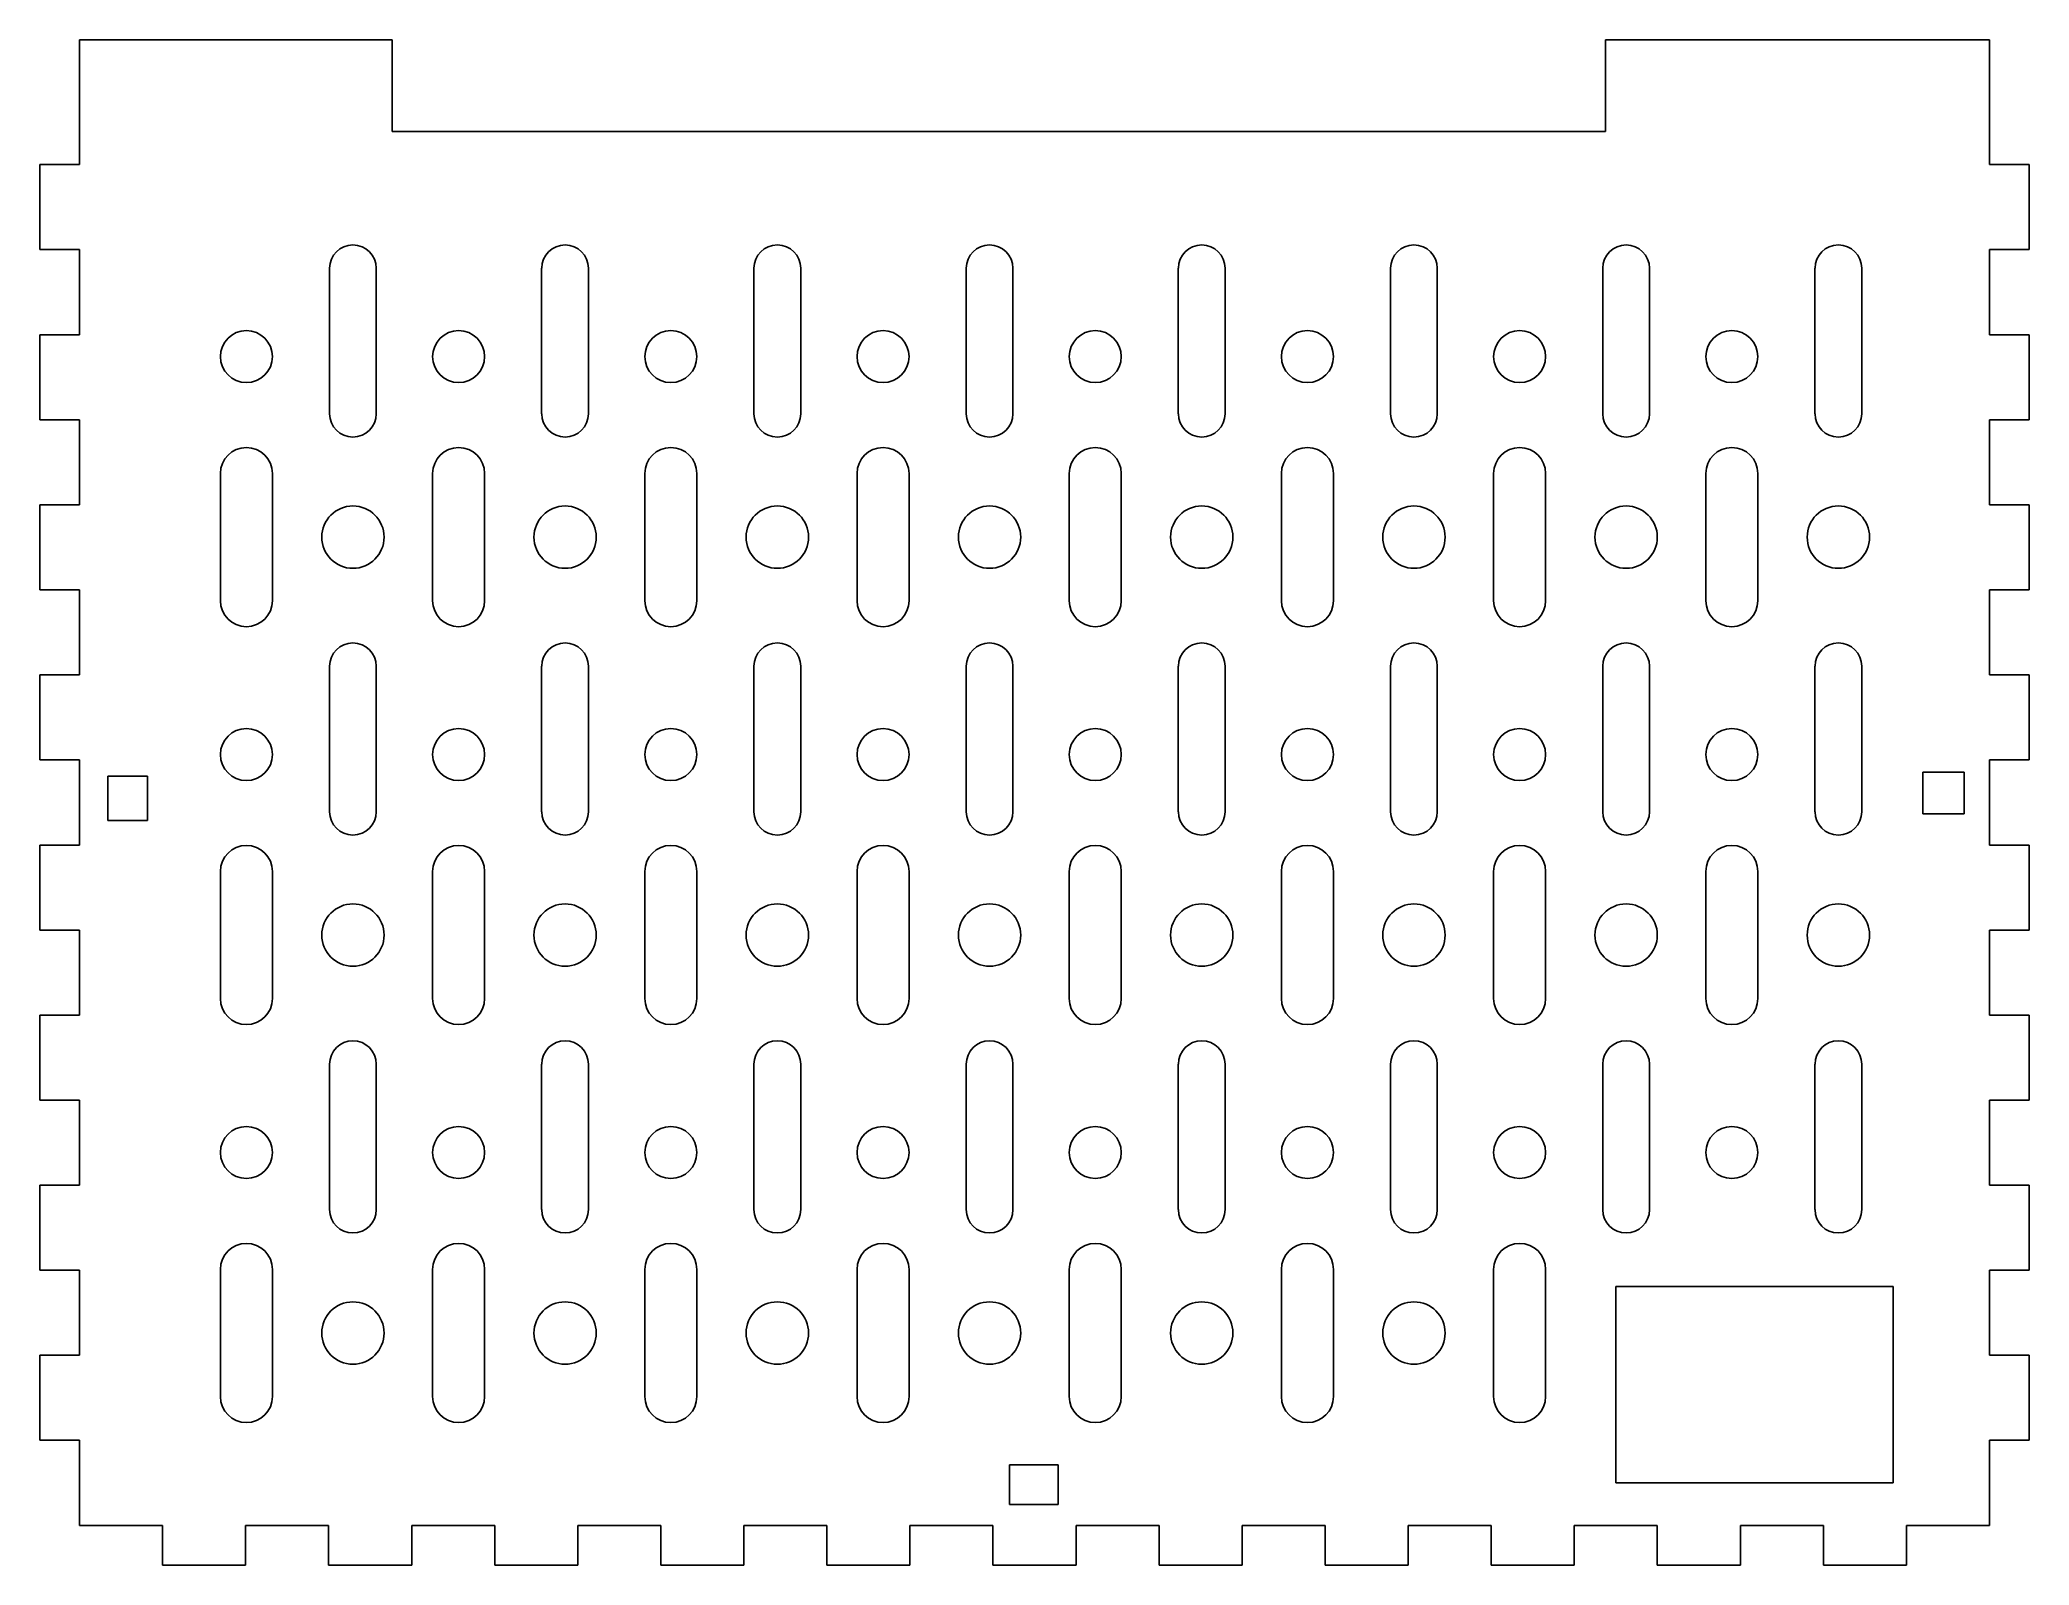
# Model space of a CAD drawing. Extents: x -85 to 65, y -207 to -92.
import ezdxf

# ---------------------------------------------------------------- set-up
doc = ezdxf.new("R2010")
doc.units = 0
doc.header["$MEASUREMENT"] = 0
doc.layers.add('VISIBLE', color=7, linetype='CONTINUOUS')

msp = doc.modelspace()

# ---------------------------------------------------------------- linework, layer by layer
at = {"layer": 'VISIBLE'}
for p, q in [((-82, -91.72), (-58.43, -91.72)), ((-82, -101.13), (-82, -91.72)), ((-58.43, -91.72), (-58.43, -98.65)), ((33.05, -91.72), (62, -91.72)), ((33.05, -98.65), (33.05, -91.72)), ((62, -91.72), (62, -101.13)), ((-58.43, -98.65), (33.05, -98.65)), ((-85, -101.13), (-82, -101.13)), ((-85, -107.54), (-85, -101.13)), ((62, -101.13), (65, -101.13)), ((65, -101.13), (65, -107.54)), ((-82, -107.54), (-85, -107.54)), ((-82, -113.96), (-82, -107.54)), ((62, -107.54), (62, -113.96)), ((65, -107.54), (62, -107.54)), ((-63.16, -119.92), (-63.16, -108.95)), ((-59.63, -108.95), (-59.63, -119.92)), ((-47.16, -119.92), (-47.16, -108.95)), ((-43.63, -108.95), (-43.63, -119.92)), ((-31.16, -119.92), (-31.16, -108.95)), ((-27.63, -108.95), (-27.63, -119.92)), ((-15.16, -119.92), (-15.16, -108.95)), ((-11.63, -108.95), (-11.63, -119.92)), ((0.84, -119.92), (0.84, -108.95)), ((4.37, -108.95), (4.37, -119.92)), ((16.84, -119.92), (16.84, -108.95)), ((20.37, -108.95), (20.37, -119.92)), ((32.84, -119.92), (32.84, -108.95)), ((36.37, -108.95), (36.37, -119.92)), ((48.84, -119.92), (48.84, -108.95)), ((52.37, -108.95), (52.37, -119.92)), ((-85, -113.96), (-82, -113.96)), ((-85, -120.37), (-85, -113.96)), ((62, -113.96), (65, -113.96)), ((65, -113.96), (65, -120.37)), ((-82, -120.37), (-85, -120.37)), ((-82, -126.78), (-82, -120.37)), ((62, -120.37), (62, -126.78)), ((65, -120.37), (62, -120.37)), ((-71.38, -134.01), (-71.38, -124.42)), ((-67.46, -124.42), (-67.46, -134.01)), ((-55.38, -134.01), (-55.38, -124.42)), ((-51.46, -124.42), (-51.46, -134.01)), ((-39.38, -134.01), (-39.38, -124.42)), ((-35.46, -124.42), (-35.46, -134.01)), ((-23.38, -134.01), (-23.38, -124.42)), ((-19.46, -124.42), (-19.46, -134.01)), ((-7.38, -134.01), (-7.38, -124.42)), ((-3.46, -124.42), (-3.46, -134.01)), ((8.62, -134.01), (8.62, -124.42)), ((12.54, -124.42), (12.54, -134.01)), ((24.62, -134.01), (24.62, -124.42)), ((28.54, -124.42), (28.54, -134.01)), ((40.62, -134.01), (40.62, -124.42)), ((44.54, -124.42), (44.54, -134.01)), ((-85, -126.78), (-82, -126.78)), ((-85, -133.19), (-85, -126.78)), ((62, -126.78), (65, -126.78)), ((65, -126.78), (65, -133.19)), ((-82, -133.19), (-85, -133.19)), ((-82, -139.6), (-82, -133.19)), ((62, -133.19), (62, -139.6)), ((65, -133.19), (62, -133.19)), ((-63.16, -149.92), (-63.16, -138.95)), ((-59.63, -138.95), (-59.63, -149.92)), ((-47.16, -149.92), (-47.16, -138.95)), ((-43.63, -138.95), (-43.63, -149.92)), ((-31.16, -149.92), (-31.16, -138.95)), ((-27.63, -138.95), (-27.63, -149.92)), ((-15.16, -149.92), (-15.16, -138.95)), ((-11.63, -138.95), (-11.63, -149.92)), ((0.84, -149.92), (0.84, -138.95)), ((4.37, -138.95), (4.37, -149.92)), ((16.84, -149.92), (16.84, -138.95)), ((20.37, -138.95), (20.37, -149.92)), ((32.84, -149.92), (32.84, -138.95)), ((36.37, -138.95), (36.37, -149.92)), ((48.84, -149.92), (48.84, -138.95)), ((52.37, -138.95), (52.37, -149.92)), ((-85, -139.6), (-82, -139.6)), ((-85, -146.01), (-85, -139.6)), ((62, -139.6), (65, -139.6)), ((65, -139.6), (65, -146.01)), ((-82, -146.01), (-85, -146.01)), ((-82, -152.43), (-82, -146.01)), ((56.98, -146.94), (60.09, -146.94)), ((56.98, -146.94), (56.98, -150.08)), ((60.09, -146.94), (60.09, -150.08)), ((62, -146.01), (62, -152.43)), ((65, -146.01), (62, -146.01)), ((-79.88, -147.23), (-76.87, -147.23)), ((-79.88, -147.23), (-79.88, -150.57)), ((-76.87, -147.23), (-76.87, -150.57)), ((-79.88, -150.57), (-76.87, -150.57)), ((56.98, -150.08), (60.09, -150.08)), ((-85, -152.43), (-82, -152.43)), ((-85, -158.84), (-85, -152.43)), ((62, -152.43), (65, -152.43)), ((65, -152.43), (65, -158.84)), ((-71.38, -164.01), (-71.38, -154.42)), ((-67.46, -154.42), (-67.46, -164.01)), ((-55.38, -164.01), (-55.38, -154.42)), ((-51.46, -154.42), (-51.46, -164.01)), ((-39.38, -164.01), (-39.38, -154.42)), ((-35.46, -154.42), (-35.46, -164.01)), ((-23.38, -164.01), (-23.38, -154.42)), ((-19.46, -154.42), (-19.46, -164.01)), ((-7.38, -164.01), (-7.38, -154.42)), ((-3.46, -154.42), (-3.46, -164.01)), ((8.62, -164.01), (8.62, -154.42)), ((12.54, -154.42), (12.54, -164.01)), ((24.62, -164.01), (24.62, -154.42)), ((28.54, -154.42), (28.54, -164.01)), ((40.62, -164.01), (40.62, -154.42)), ((44.54, -154.42), (44.54, -164.01)), ((-82, -158.84), (-85, -158.84)), ((-82, -165.25), (-82, -158.84)), ((62, -158.84), (62, -165.25)), ((65, -158.84), (62, -158.84)), ((-85, -165.25), (-82, -165.25)), ((-85, -171.66), (-85, -165.25)), ((62, -165.25), (65, -165.25)), ((65, -165.25), (65, -171.66)), ((-63.16, -179.92), (-63.16, -168.95)), ((-59.63, -168.95), (-59.63, -179.92)), ((-47.16, -179.92), (-47.16, -168.95)), ((-43.63, -168.95), (-43.63, -179.92)), ((-31.16, -179.92), (-31.16, -168.95)), ((-27.63, -168.95), (-27.63, -179.92)), ((-15.16, -179.92), (-15.16, -168.95)), ((-11.63, -168.95), (-11.63, -179.92)), ((0.84, -179.92), (0.84, -168.95)), ((4.37, -168.95), (4.37, -179.92)), ((16.84, -179.92), (16.84, -168.95)), ((20.37, -168.95), (20.37, -179.92)), ((32.84, -179.92), (32.84, -168.95)), ((36.37, -168.95), (36.37, -179.92)), ((48.84, -179.92), (48.84, -168.95)), ((52.37, -168.95), (52.37, -179.92)), ((-82, -171.66), (-85, -171.66)), ((-82, -178.07), (-82, -171.66)), ((62, -171.66), (62, -178.07)), ((65, -171.66), (62, -171.66)), ((-85, -178.07), (-82, -178.07)), ((-85, -184.48), (-85, -178.07)), ((62, -178.07), (65, -178.07)), ((65, -178.07), (65, -184.48)), ((-82, -184.48), (-85, -184.48)), ((-82, -190.9), (-82, -184.48)), ((-71.38, -194.01), (-71.38, -184.42)), ((-67.46, -184.42), (-67.46, -194.01)), ((-55.38, -194.01), (-55.38, -184.42)), ((-51.46, -184.42), (-51.46, -194.01)), ((-39.38, -194.01), (-39.38, -184.42)), ((-35.46, -184.42), (-35.46, -194.01)), ((-23.38, -194.01), (-23.38, -184.42)), ((-19.46, -184.42), (-19.46, -194.01)), ((-7.38, -194.01), (-7.38, -184.42)), ((-3.46, -184.42), (-3.46, -194.01)), ((8.62, -194.01), (8.62, -184.42)), ((12.54, -184.42), (12.54, -194.01)), ((24.62, -194.01), (24.62, -184.42)), ((28.54, -184.42), (28.54, -194.01)), ((62, -184.48), (62, -190.9)), ((65, -184.48), (62, -184.48)), ((33.83, -185.72), (33.83, -200.52)), ((54.73, -185.72), (33.83, -185.72)), ((54.73, -185.72), (54.73, -200.52)), ((-85, -190.9), (-82, -190.9)), ((-85, -197.31), (-85, -190.9)), ((62, -190.9), (65, -190.9)), ((65, -190.9), (65, -197.31)), ((-82, -197.31), (-85, -197.31)), ((-82, -203.72), (-82, -197.31)), ((62, -197.31), (62, -203.72)), ((65, -197.31), (62, -197.31)), ((-11.88, -199.16), (-8.21, -199.16)), ((-11.88, -199.16), (-11.88, -202.16)), ((-8.21, -199.16), (-8.21, -202.16)), ((33.83, -200.52), (54.73, -200.52)), ((-11.88, -202.16), (-8.21, -202.16)), ((-75.74, -203.72), (-82, -203.72)), ((-75.74, -206.72), (-75.74, -203.72)), ((-69.48, -203.72), (-69.48, -206.72)), ((-63.22, -203.72), (-69.48, -203.72)), ((-63.22, -206.72), (-63.22, -203.72)), ((-56.96, -203.72), (-56.96, -206.72)), ((-50.7, -203.72), (-56.96, -203.72)), ((-50.7, -206.72), (-50.7, -203.72)), ((-44.44, -203.72), (-44.44, -206.72)), ((-38.17, -203.72), (-44.44, -203.72)), ((-38.17, -206.72), (-38.17, -203.72)), ((-31.91, -203.72), (-31.91, -206.72)), ((-25.65, -203.72), (-31.91, -203.72)), ((-25.65, -206.72), (-25.65, -203.72)), ((-19.39, -203.72), (-19.39, -206.72)), ((-13.13, -203.72), (-19.39, -203.72)), ((-13.13, -206.72), (-13.13, -203.72)), ((-6.87, -203.72), (-6.87, -206.72)), ((-0.61, -203.72), (-6.87, -203.72)), ((-0.61, -206.72), (-0.61, -203.72)), ((5.65, -203.72), (5.65, -206.72)), ((11.91, -203.72), (5.65, -203.72)), ((11.91, -206.72), (11.91, -203.72)), ((18.17, -203.72), (18.17, -206.72)), ((24.44, -203.72), (18.17, -203.72)), ((24.44, -206.72), (24.44, -203.72)), ((30.7, -203.72), (30.7, -206.72)), ((36.96, -203.72), (30.7, -203.72)), ((36.96, -206.72), (36.96, -203.72)), ((43.22, -203.72), (43.22, -206.72)), ((49.48, -203.72), (43.22, -203.72)), ((49.48, -206.72), (49.48, -203.72)), ((55.74, -203.72), (55.74, -206.72)), ((62, -203.72), (55.74, -203.72)), ((-69.48, -206.72), (-75.74, -206.72)), ((-56.96, -206.72), (-63.22, -206.72)), ((-44.44, -206.72), (-50.7, -206.72)), ((-31.91, -206.72), (-38.17, -206.72)), ((-19.39, -206.72), (-25.65, -206.72)), ((-6.87, -206.72), (-13.13, -206.72)), ((5.65, -206.72), (-0.61, -206.72)), ((18.17, -206.72), (11.91, -206.72)), ((30.7, -206.72), (24.44, -206.72)), ((43.22, -206.72), (36.96, -206.72)), ((55.74, -206.72), (49.48, -206.72))]:
    msp.add_line(p, q, dxfattribs=at)
for centre, radius in [((-69.42, -115.61), 1.96), ((-53.42, -115.61), 1.96), ((-37.42, -115.61), 1.96), ((-21.42, -115.61), 1.96), ((-5.42, -115.61), 1.96), ((10.58, -115.61), 1.96), ((26.58, -115.61), 1.96), ((42.58, -115.61), 1.96), ((-61.39, -129.22), 2.35), ((-45.39, -129.22), 2.35), ((-29.39, -129.22), 2.35), ((-13.39, -129.22), 2.35), ((2.61, -129.22), 2.35), ((18.61, -129.22), 2.35), ((34.61, -129.22), 2.35), ((50.61, -129.22), 2.35), ((-69.42, -145.61), 1.96), ((-53.42, -145.61), 1.96), ((-37.42, -145.61), 1.96), ((-21.42, -145.61), 1.96), ((-5.42, -145.61), 1.96), ((10.58, -145.61), 1.96), ((26.58, -145.61), 1.96), ((42.58, -145.61), 1.96), ((-61.39, -159.22), 2.35), ((-45.39, -159.22), 2.35), ((-29.39, -159.22), 2.35), ((-13.39, -159.22), 2.35), ((2.61, -159.22), 2.35), ((18.61, -159.22), 2.35), ((34.61, -159.22), 2.35), ((50.61, -159.22), 2.35), ((-69.42, -175.61), 1.96), ((-53.42, -175.61), 1.96), ((-37.42, -175.61), 1.96), ((-21.42, -175.61), 1.96), ((-5.42, -175.61), 1.96), ((10.58, -175.61), 1.96), ((26.58, -175.61), 1.96), ((42.58, -175.61), 1.96), ((-61.39, -189.22), 2.35), ((-45.39, -189.22), 2.35), ((-29.39, -189.22), 2.35), ((-13.39, -189.22), 2.35), ((2.61, -189.22), 2.35), ((18.61, -189.22), 2.35)]:
    msp.add_circle(centre, radius, dxfattribs=at)
for centre, radius, start, end in [((-61.39, -108.95), 1.76, 0, 180), ((-45.39, -108.95), 1.76, 0, 180), ((-29.39, -108.95), 1.76, 0, 180), ((-13.39, -108.95), 1.76, 0, 180), ((2.61, -108.95), 1.76, 0, 180), ((18.61, -108.95), 1.76, 0, 180), ((34.61, -108.95), 1.76, 0, 180), ((50.61, -108.95), 1.76, 0, 180), ((-61.39, -119.92), 1.76, 180, 0), ((-45.39, -119.92), 1.76, 180, 0), ((-29.39, -119.92), 1.76, 180, 0), ((-13.39, -119.92), 1.76, 180, 0), ((2.61, -119.92), 1.76, 180, 0), ((18.61, -119.92), 1.76, 180, 0), ((34.61, -119.92), 1.76, 180, 0), ((50.61, -119.92), 1.76, 180, 0), ((-69.42, -124.42), 1.96, 0, 180), ((-53.42, -124.42), 1.96, 0, 180), ((-37.42, -124.42), 1.96, 0, 180), ((-21.42, -124.42), 1.96, 0, 180), ((-5.42, -124.42), 1.96, 0, 180), ((10.58, -124.42), 1.96, 0, 180), ((26.58, -124.42), 1.96, 0, 180), ((42.58, -124.42), 1.96, 0, 180), ((-69.42, -134.01), 1.96, 180, 0), ((-53.42, -134.01), 1.96, 180, 0), ((-37.42, -134.01), 1.96, 180, 0), ((-21.42, -134.01), 1.96, 180, 0), ((-5.42, -134.01), 1.96, 180, 0), ((10.58, -134.01), 1.96, 180, 0), ((26.58, -134.01), 1.96, 180, 0), ((42.58, -134.01), 1.96, 180, 0), ((-61.39, -138.95), 1.76, 0, 180), ((-45.39, -138.95), 1.76, 0, 180), ((-29.39, -138.95), 1.76, 0, 180), ((-13.39, -138.95), 1.76, 0, 180), ((2.61, -138.95), 1.76, 0, 180), ((18.61, -138.95), 1.76, 0, 180), ((34.61, -138.95), 1.76, 0, 180), ((50.61, -138.95), 1.76, 0, 180), ((-61.39, -149.92), 1.76, 180, 0), ((-45.39, -149.92), 1.76, 180, 0), ((-29.39, -149.92), 1.76, 180, 0), ((-13.39, -149.92), 1.76, 180, 0), ((2.61, -149.92), 1.76, 180, 0), ((18.61, -149.92), 1.76, 180, 0), ((34.61, -149.92), 1.76, 180, 0), ((50.61, -149.92), 1.76, 180, 0), ((-69.42, -154.42), 1.96, 0, 180), ((-53.42, -154.42), 1.96, 0, 180), ((-37.42, -154.42), 1.96, 0, 180), ((-21.42, -154.42), 1.96, 0, 180), ((-5.42, -154.42), 1.96, 0, 180), ((10.58, -154.42), 1.96, 0, 180), ((26.58, -154.42), 1.96, 0, 180), ((42.58, -154.42), 1.96, 0, 180), ((-69.42, -164.01), 1.96, 180, 0), ((-53.42, -164.01), 1.96, 180, 0), ((-37.42, -164.01), 1.96, 180, 0), ((-21.42, -164.01), 1.96, 180, 0), ((-5.42, -164.01), 1.96, 180, 0), ((10.58, -164.01), 1.96, 180, 0), ((26.58, -164.01), 1.96, 180, 0), ((42.58, -164.01), 1.96, 180, 0), ((-61.39, -168.95), 1.76, 0, 180), ((-45.39, -168.95), 1.76, 0, 180), ((-29.39, -168.95), 1.76, 0, 180), ((-13.39, -168.95), 1.76, 0, 180), ((2.61, -168.95), 1.76, 0, 180), ((18.61, -168.95), 1.76, 0, 180), ((34.61, -168.95), 1.76, 0, 180), ((50.61, -168.95), 1.76, 0, 180), ((-61.39, -179.92), 1.76, 180, 0), ((-45.39, -179.92), 1.76, 180, 0), ((-29.39, -179.92), 1.76, 180, 0), ((-13.39, -179.92), 1.76, 180, 0), ((2.61, -179.92), 1.76, 180, 0), ((18.61, -179.92), 1.76, 180, 0), ((34.61, -179.92), 1.76, 180, 0), ((50.61, -179.92), 1.76, 180, 0), ((-69.42, -184.42), 1.96, 0, 180), ((-53.42, -184.42), 1.96, 0, 180), ((-37.42, -184.42), 1.96, 0, 180), ((-21.42, -184.42), 1.96, 0, 180), ((-5.42, -184.42), 1.96, 0, 180), ((10.58, -184.42), 1.96, 0, 180), ((26.58, -184.42), 1.96, 0, 180), ((-69.42, -194.01), 1.96, 180, 0), ((-53.42, -194.01), 1.96, 180, 0), ((-37.42, -194.01), 1.96, 180, 0), ((-21.42, -194.01), 1.96, 180, 0), ((-5.42, -194.01), 1.96, 180, 0), ((10.58, -194.01), 1.96, 180, 0), ((26.58, -194.01), 1.96, 180, 0)]:
    msp.add_arc(centre, radius, start, end, dxfattribs=at)

doc.saveas('drawing.dxf')
